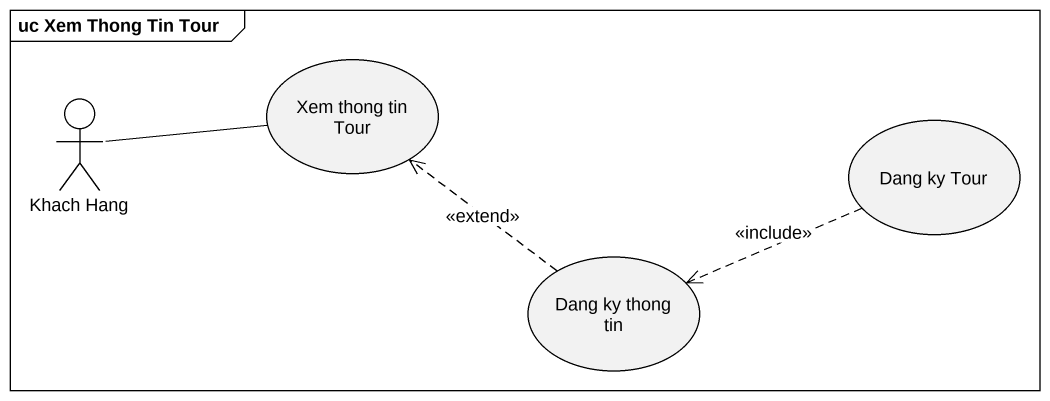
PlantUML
@startuml
mainframe uc Xem Thong Tin Tour
usecase "Xem thong tin Tour" as Xem_thong_tin_Tour
actor "Khach Hang" as Khach_Hang
usecase "Dang ky Tour" as Dang_ky_Tour
usecase "Dang ky thong tin" as Dang_ky_thong_tin
Khach_Hang -right- Xem_thong_tin_Tour
Dang_ky_Tour .left.> Dang_ky_thong_tin : <<include>>
Dang_ky_thong_tin .up.> Xem_thong_tin_Tour : <<extend>>
@enduml
